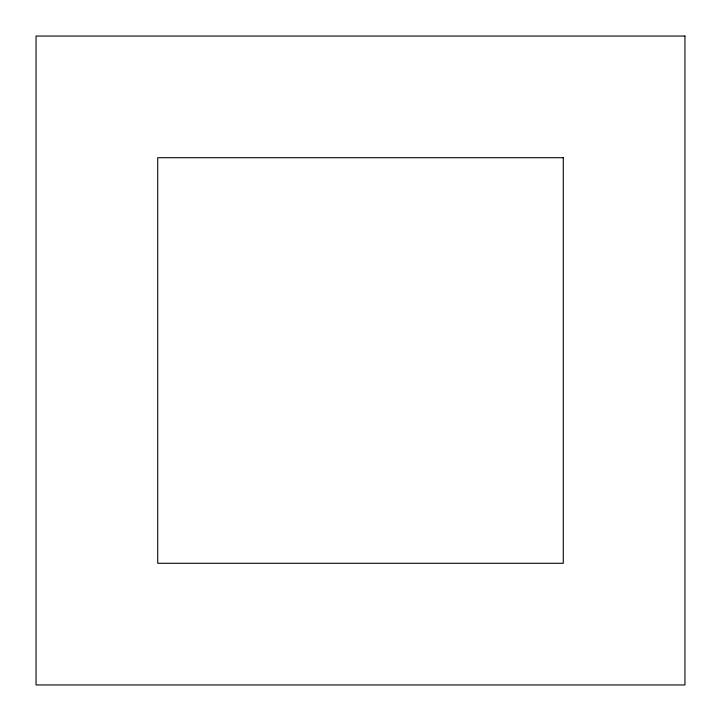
<?xml version="1.0" encoding="UTF-8"?>
<svg xmlns="http://www.w3.org/2000/svg" width="721" height="721" viewBox="0 0 721 721"><rect width="100%" height="100%" fill="white"/><g stroke="black" fill="none" stroke-linecap="round" stroke-linejoin="round"><path stroke-width="1.08" d="M684.95 36.05L36.05 36.05L36.05 684.95L684.95 684.95L684.95 36.05M563.281 157.719L157.719 157.719L157.719 563.281L563.281 563.281L563.281 157.719"/></g></svg>
